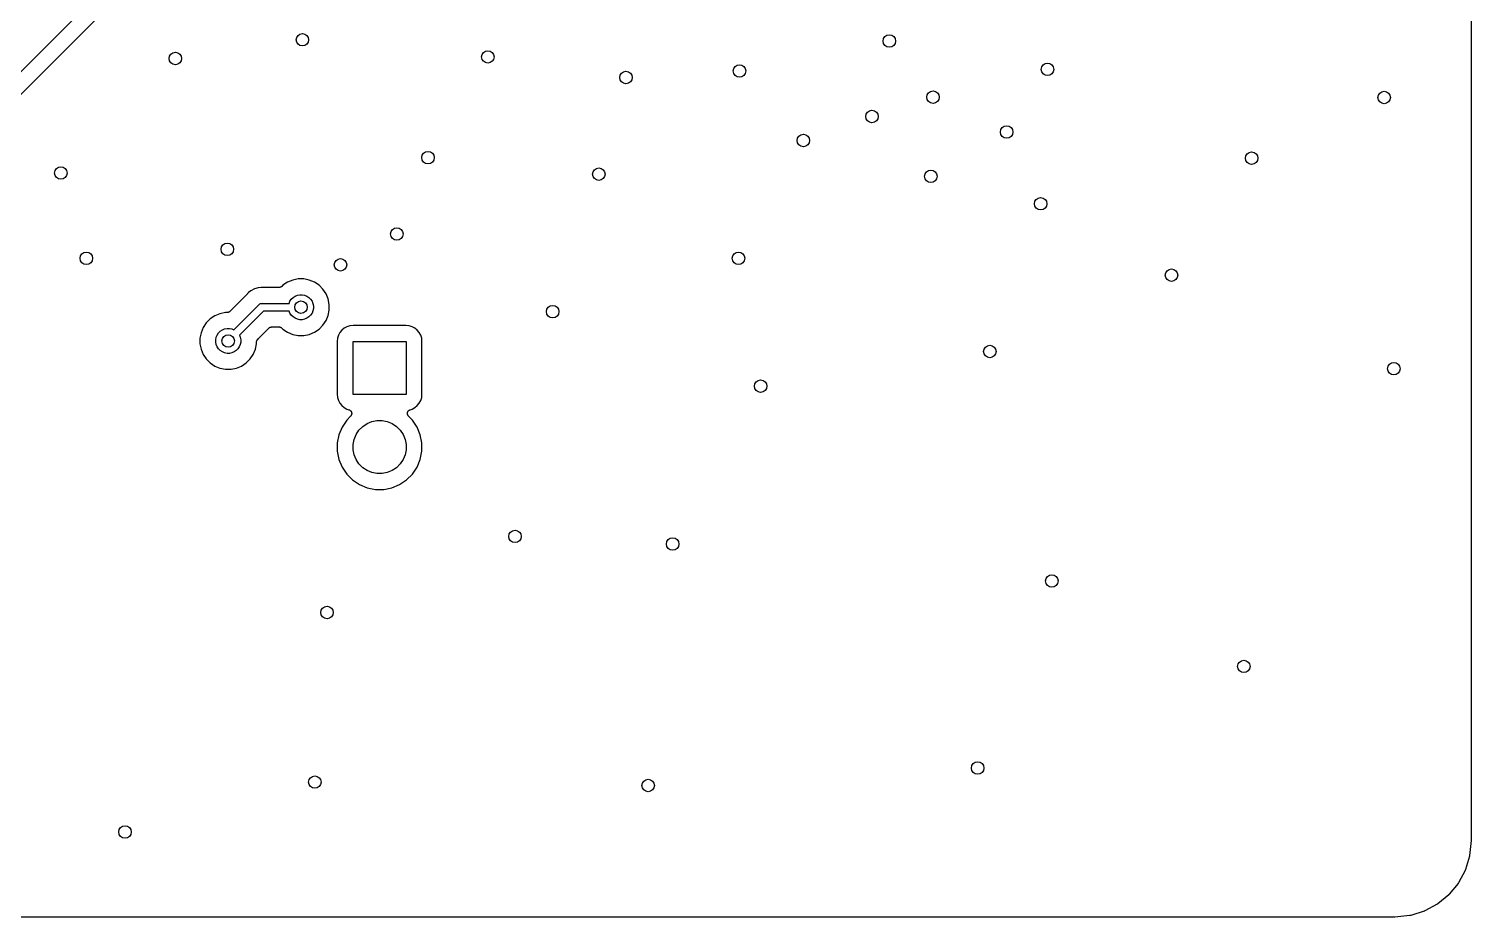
# Model space of a CAD drawing. Extents: x 103 to 213, y -152 to -90.
# Drawn here: x 166.67 to 212.94, y -152.44 to -123.95 of the extents above; entities that cross this region are included whole.
import ezdxf

# ---------------------------------------------------------------- set-up
doc = ezdxf.new("R2010")
doc.units = 0
doc.layers.add('BLACK', color=7, linetype='CONTINUOUS')

msp = doc.modelspace()

# ---------------------------------------------------------------- linework, layer by layer
at = {"layer": 'BLACK', "linetype": 'CONTINUOUS'}
for p, q in [((212.942, -92.8157), (212.942, -149.966)), ((175.326, -116.419), (157.459, -134.286)), ((158.695, -133.768), (175.663, -116.8)), ((173.908, -132.291), (173.798, -132.35)), ((174.027, -132.255), (173.908, -132.291)), ((174.126, -132.245), (174.027, -132.255)), ((174.151, -132.243), (174.126, -132.245)), ((174.126, -132.245), (174.126, -132.245)), ((174.176, -132.245), (174.151, -132.243)), ((174.181, -132.245), (174.176, -132.245)), ((174.187, -132.246), (174.181, -132.245)), ((174.189, -132.246), (174.187, -132.246)), ((174.7, -132.246), (174.189, -132.246)), ((174.712, -132.245), (174.7, -132.246)), ((174.723, -132.244), (174.712, -132.245)), ((174.724, -132.243), (174.723, -132.244)), ((174.725, -132.243), (174.724, -132.243)), ((174.736, -132.24), (174.725, -132.243)), ((174.747, -132.237), (174.736, -132.24)), ((174.748, -132.236), (174.747, -132.237)), ((174.759, -132.231), (174.748, -132.236)), ((174.748, -132.236), (174.748, -132.236)), ((174.769, -132.225), (174.759, -132.231)), ((174.77, -132.225), (174.769, -132.225)), ((174.779, -132.217), (174.77, -132.225)), ((174.77, -132.225), (174.77, -132.225)), ((174.789, -132.21), (174.779, -132.217)), ((174.79, -132.209), (174.789, -132.21)), ((174.825, -132.173), (174.79, -132.209)), ((174.79, -132.209), (174.79, -132.209)), ((174.79, -132.209), (174.79, -132.209)), ((174.79, -132.209), (174.79, -132.209)), ((174.974, -132.074), (174.825, -132.173)), ((175.139, -132.006), (174.974, -132.074)), ((175.314, -131.971), (175.139, -132.006)), ((175.493, -131.971), (175.314, -131.971)), ((175.669, -132.006), (175.493, -131.971)), ((175.834, -132.074), (175.669, -132.006)), ((175.983, -132.173), (175.834, -132.074)), ((176.109, -132.3), (175.983, -132.173)), ((176.208, -132.449), (176.109, -132.3)), ((173.677, -132.458), (173.12, -133.015)), ((173.681, -132.453), (173.677, -132.458)), ((173.684, -132.45), (173.681, -132.453)), ((173.686, -132.448), (173.684, -132.45)), ((173.701, -132.429), (173.686, -132.448)), ((173.724, -132.411), (173.701, -132.429)), ((173.798, -132.35), (173.724, -132.411)), ((174.062, -132.79), (174.068, -132.786)), ((174.068, -132.786), (174.081, -132.774)), ((174.081, -132.774), (174.103, -132.763)), ((174.103, -132.763), (174.105, -132.762)), ((174.105, -132.762), (174.127, -132.756)), ((174.127, -132.756), (174.145, -132.754)), ((174.145, -132.754), (174.151, -132.753)), ((174.145, -132.754), (174.145, -132.754)), ((174.151, -132.753), (174.157, -132.754)), ((174.157, -132.754), (175.023, -132.754)), ((175.023, -132.754), (175.049, -132.689)), ((175.049, -132.689), (175.093, -132.624)), ((175.093, -132.624), (175.149, -132.568)), ((175.149, -132.568), (175.214, -132.524)), ((175.214, -132.524), (175.287, -132.494)), ((175.287, -132.494), (175.364, -132.479)), ((175.364, -132.479), (175.443, -132.479)), ((175.443, -132.479), (175.52, -132.494)), ((175.52, -132.494), (175.593, -132.524)), ((175.593, -132.524), (175.659, -132.568)), ((175.659, -132.568), (175.714, -132.624)), ((175.714, -132.624), (175.758, -132.689)), ((175.758, -132.689), (175.788, -132.762)), ((175.788, -132.762), (175.804, -132.839)), ((176.277, -132.614), (176.208, -132.449)), ((176.312, -132.789), (176.277, -132.614)), ((176.312, -132.968), (176.312, -132.789)), ((172.64, -133.155), (172.491, -133.255)), ((172.805, -133.087), (172.64, -133.155)), ((172.981, -133.052), (172.805, -133.087)), ((173.03, -133.052), (172.981, -133.052)), ((173.042, -133.051), (173.03, -133.052)), ((173.054, -133.05), (173.042, -133.051)), ((173.055, -133.05), (173.054, -133.05)), ((173.054, -133.05), (173.054, -133.05)), ((173.066, -133.046), (173.055, -133.05)), ((173.077, -133.043), (173.066, -133.046)), ((173.078, -133.043), (173.077, -133.043)), ((173.079, -133.042), (173.078, -133.043)), ((173.089, -133.037), (173.079, -133.042)), ((173.099, -133.032), (173.089, -133.037)), ((173.1, -133.031), (173.099, -133.032)), ((173.11, -133.023), (173.1, -133.031)), ((173.1, -133.031), (173.1, -133.031)), ((173.119, -133.016), (173.11, -133.023)), ((173.12, -133.015), (173.119, -133.016)), ((173.12, -133.015), (173.12, -133.015)), ((173.12, -133.015), (173.12, -133.015)), ((173.12, -133.015), (173.12, -133.015)), ((173.251, -133.602), (174.059, -132.795)), ((174.203, -133.004), (173.428, -133.779)), ((174.059, -132.795), (174.062, -132.79)), ((175.023, -133.004), (174.203, -133.004)), ((175.049, -133.068), (175.023, -133.004)), ((175.093, -133.134), (175.049, -133.068)), ((175.149, -133.189), (175.093, -133.134)), ((175.214, -133.233), (175.149, -133.189)), ((175.287, -133.263), (175.214, -133.233)), ((175.593, -133.233), (175.52, -133.263)), ((175.659, -133.189), (175.593, -133.233)), ((175.714, -133.134), (175.659, -133.189)), ((175.758, -133.068), (175.714, -133.134)), ((175.788, -132.995), (175.758, -133.068)), ((175.804, -132.918), (175.788, -132.995)), ((175.804, -132.839), (175.804, -132.918)), ((176.208, -133.309), (176.277, -133.144)), ((176.277, -133.144), (176.312, -132.968)), ((172.197, -133.695), (172.162, -133.871)), ((172.265, -133.53), (172.197, -133.695)), ((172.365, -133.381), (172.265, -133.53)), ((172.491, -133.255), (172.365, -133.381)), ((172.716, -133.771), (172.759, -133.705)), ((172.759, -133.705), (172.815, -133.649)), ((172.815, -133.649), (172.881, -133.606)), ((172.881, -133.606), (172.953, -133.575)), ((172.953, -133.575), (173.031, -133.56)), ((173.031, -133.56), (173.109, -133.56)), ((173.109, -133.56), (173.187, -133.575)), ((173.187, -133.575), (173.251, -133.602)), ((174.04, -133.885), (174.376, -133.549)), ((174.376, -133.549), (174.377, -133.549)), ((174.377, -133.548), (174.387, -133.54)), ((174.377, -133.549), (174.377, -133.548)), ((174.377, -133.549), (174.377, -133.549)), ((174.377, -133.549), (174.377, -133.549)), ((174.387, -133.54), (174.396, -133.533)), ((174.396, -133.533), (174.397, -133.532)), ((174.396, -133.533), (174.396, -133.533)), ((174.397, -133.532), (174.407, -133.527)), ((174.407, -133.527), (174.418, -133.521)), ((174.418, -133.521), (174.418, -133.521)), ((174.418, -133.521), (174.419, -133.521)), ((174.419, -133.521), (174.43, -133.518)), ((174.43, -133.518), (174.441, -133.514)), ((174.441, -133.514), (174.442, -133.514)), ((174.442, -133.514), (174.443, -133.514)), ((174.443, -133.514), (174.454, -133.513)), ((174.454, -133.513), (174.466, -133.512)), ((174.466, -133.512), (174.7, -133.512)), ((174.7, -133.512), (174.7, -133.512)), ((174.7, -133.512), (174.701, -133.512)), ((174.701, -133.512), (174.701, -133.512)), ((174.701, -133.512), (174.702, -133.512)), ((174.702, -133.512), (174.714, -133.513)), ((174.714, -133.513), (174.725, -133.514)), ((174.725, -133.514), (174.726, -133.514)), ((174.726, -133.514), (174.726, -133.515)), ((174.726, -133.515), (174.738, -133.518)), ((174.738, -133.518), (174.749, -133.522)), ((174.749, -133.522), (174.749, -133.522)), ((174.749, -133.522), (174.75, -133.522)), ((174.75, -133.522), (174.76, -133.528)), ((174.76, -133.528), (174.771, -133.533)), ((174.771, -133.533), (174.771, -133.534)), ((174.771, -133.534), (174.772, -133.534)), ((174.772, -133.534), (174.781, -133.541)), ((174.781, -133.541), (174.79, -133.549)), ((174.79, -133.549), (174.825, -133.584)), ((174.825, -133.584), (174.974, -133.683)), ((174.974, -133.683), (175.139, -133.752)), ((175.364, -133.279), (175.287, -133.263)), ((175.443, -133.279), (175.364, -133.279)), ((175.52, -133.263), (175.443, -133.279)), ((175.669, -133.752), (175.834, -133.683)), ((175.834, -133.683), (175.983, -133.584)), ((175.983, -133.584), (176.109, -133.458)), ((176.109, -133.458), (176.208, -133.309)), ((176.651, -133.691), (176.603, -133.78)), ((176.714, -133.614), (176.651, -133.691)), ((176.791, -133.551), (176.714, -133.614)), ((176.88, -133.503), (176.791, -133.551)), ((176.975, -133.474), (176.88, -133.503)), ((177.081, -133.464), (176.975, -133.474)), ((178.769, -133.464), (177.081, -133.464)), ((178.875, -133.474), (178.769, -133.464)), ((178.97, -133.503), (178.875, -133.474)), ((179.059, -133.551), (178.97, -133.503)), ((179.136, -133.614), (179.059, -133.551)), ((179.199, -133.691), (179.136, -133.614)), ((179.247, -133.78), (179.199, -133.691)), ((172.162, -133.871), (172.162, -134.049)), ((172.162, -134.049), (172.197, -134.225)), ((172.67, -133.921), (172.685, -133.843)), ((172.67, -133.999), (172.67, -133.921)), ((172.685, -134.077), (172.67, -133.999)), ((172.685, -133.843), (172.716, -133.771)), ((172.716, -134.149), (172.685, -134.077)), ((172.759, -134.215), (172.716, -134.149)), ((173.424, -134.149), (173.381, -134.215)), ((173.455, -134.077), (173.424, -134.149)), ((173.428, -133.779), (173.455, -133.843)), ((173.455, -133.843), (173.47, -133.921)), ((173.47, -133.999), (173.455, -134.077)), ((173.47, -133.921), (173.47, -133.999)), ((173.943, -134.225), (173.978, -134.049)), ((173.978, -133.998), (173.979, -133.986)), ((173.978, -133.999), (173.978, -133.998)), ((173.978, -134), (173.978, -133.999)), ((173.978, -133.999), (173.978, -133.999)), ((173.978, -133.999), (173.978, -133.999)), ((173.978, -134.049), (173.978, -134)), ((173.979, -133.986), (173.981, -133.975)), ((173.981, -133.973), (173.984, -133.962)), ((173.981, -133.974), (173.981, -133.973)), ((173.981, -133.975), (173.981, -133.974)), ((173.984, -133.962), (173.988, -133.951)), ((173.988, -133.95), (173.994, -133.939)), ((173.988, -133.951), (173.988, -133.95)), ((173.988, -133.95), (173.988, -133.95)), ((173.994, -133.939), (173.999, -133.929)), ((173.999, -133.929), (174, -133.929)), ((174, -133.928), (174.008, -133.919)), ((174, -133.929), (174, -133.928)), ((174.008, -133.919), (174.015, -133.91)), ((174.015, -133.91), (174.04, -133.885)), ((175.139, -133.752), (175.314, -133.787)), ((175.314, -133.787), (175.493, -133.787)), ((175.493, -133.787), (175.669, -133.752)), ((176.574, -133.875), (176.564, -133.981)), ((176.564, -133.981), (176.564, -135.669)), ((176.603, -133.78), (176.574, -133.875)), ((177.075, -135.675), (177.075, -133.975)), ((177.075, -133.975), (178.775, -133.975)), ((178.775, -133.975), (178.775, -135.675)), ((179.276, -133.875), (179.247, -133.78)), ((179.286, -133.981), (179.276, -133.875)), ((179.286, -135.669), (179.286, -133.981)), ((172.197, -134.225), (172.265, -134.39)), ((172.265, -134.39), (172.365, -134.539)), ((172.365, -134.539), (172.491, -134.665)), ((172.815, -134.271), (172.759, -134.215)), ((172.881, -134.314), (172.815, -134.271)), ((172.953, -134.345), (172.881, -134.314)), ((173.031, -134.36), (172.953, -134.345)), ((173.109, -134.36), (173.031, -134.36)), ((173.187, -134.345), (173.109, -134.36)), ((173.259, -134.314), (173.187, -134.345)), ((173.325, -134.271), (173.259, -134.314)), ((173.381, -134.215), (173.325, -134.271)), ((173.649, -134.665), (173.775, -134.539)), ((173.775, -134.539), (173.875, -134.39)), ((173.875, -134.39), (173.943, -134.225)), ((172.491, -134.665), (172.64, -134.765)), ((172.64, -134.765), (172.805, -134.833)), ((172.805, -134.833), (172.981, -134.868)), ((172.981, -134.868), (173.159, -134.868)), ((173.159, -134.868), (173.335, -134.833)), ((173.335, -134.833), (173.5, -134.765)), ((173.5, -134.765), (173.649, -134.665)), ((176.564, -135.669), (176.574, -135.775)), ((176.574, -135.775), (176.603, -135.87)), ((176.603, -135.87), (176.651, -135.959)), ((176.651, -135.959), (176.714, -136.036)), ((178.775, -135.675), (177.075, -135.675)), ((179.136, -136.036), (179.199, -135.959)), ((179.199, -135.959), (179.247, -135.87)), ((179.247, -135.87), (179.276, -135.775)), ((179.276, -135.775), (179.286, -135.669)), ((176.714, -136.036), (176.791, -136.099)), ((176.791, -136.099), (176.88, -136.147)), ((176.993, -136.376), (176.87, -136.499)), ((176.88, -136.147), (176.94, -136.165)), ((176.94, -136.165), (176.942, -136.166)), ((176.942, -136.166), (176.947, -136.168)), ((176.947, -136.168), (176.953, -136.17)), ((176.953, -136.17), (176.959, -136.173)), ((176.959, -136.173), (176.965, -136.175)), ((176.965, -136.175), (176.97, -136.179)), ((176.97, -136.179), (176.975, -136.181)), ((176.975, -136.181), (176.98, -136.186)), ((176.98, -136.186), (176.985, -136.189)), ((176.985, -136.189), (176.989, -136.194)), ((176.989, -136.194), (176.994, -136.197)), ((176.997, -136.372), (176.993, -136.376)), ((176.994, -136.197), (176.998, -136.202)), ((177.001, -136.368), (176.997, -136.372)), ((176.998, -136.202), (177.002, -136.207)), ((177.005, -136.362), (177.001, -136.368)), ((177.002, -136.207), (177.006, -136.212)), ((177.009, -136.357), (177.005, -136.362)), ((177.006, -136.212), (177.009, -136.217)), ((177.009, -136.217), (177.012, -136.222)), ((177.012, -136.352), (177.009, -136.357)), ((177.012, -136.222), (177.016, -136.228)), ((177.015, -136.347), (177.012, -136.352)), ((177.018, -136.341), (177.015, -136.347)), ((177.016, -136.228), (177.018, -136.233)), ((177.018, -136.233), (177.021, -136.239)), ((177.021, -136.335), (177.018, -136.341)), ((177.021, -136.239), (177.023, -136.245)), ((177.022, -136.33), (177.021, -136.335)), ((177.025, -136.324), (177.022, -136.33)), ((177.023, -136.245), (177.025, -136.251)), ((177.025, -136.251), (177.026, -136.257)), ((177.026, -136.318), (177.025, -136.324)), ((177.026, -136.257), (177.028, -136.262)), ((177.028, -136.312), (177.026, -136.318)), ((177.028, -136.262), (177.029, -136.269)), ((177.03, -136.3), (177.028, -136.306)), ((177.028, -136.306), (177.028, -136.312)), ((177.029, -136.269), (177.03, -136.275)), ((177.03, -136.275), (177.03, -136.281)), ((177.03, -136.281), (177.03, -136.287)), ((177.03, -136.287), (177.03, -136.293)), ((177.03, -136.293), (177.03, -136.3)), ((178.82, -136.273), (178.822, -136.267)), ((178.82, -136.279), (178.82, -136.273)), ((178.82, -136.285), (178.82, -136.279)), ((178.82, -136.292), (178.82, -136.285)), ((178.82, -136.298), (178.82, -136.292)), ((178.821, -136.304), (178.82, -136.298)), ((178.822, -136.31), (178.821, -136.304)), ((178.822, -136.261), (178.824, -136.255)), ((178.822, -136.267), (178.822, -136.261)), ((178.824, -136.316), (178.822, -136.31)), ((178.824, -136.255), (178.825, -136.249)), ((178.825, -136.323), (178.824, -136.316)), ((178.825, -136.249), (178.828, -136.243)), ((178.827, -136.328), (178.825, -136.323)), ((178.829, -136.334), (178.827, -136.328)), ((178.828, -136.243), (178.83, -136.237)), ((178.832, -136.339), (178.829, -136.334)), ((178.83, -136.237), (178.833, -136.232)), ((178.834, -136.345), (178.832, -136.339)), ((178.833, -136.232), (178.835, -136.226)), ((178.837, -136.35), (178.834, -136.345)), ((178.835, -136.226), (178.838, -136.221)), ((178.84, -136.356), (178.837, -136.35)), ((178.838, -136.221), (178.842, -136.215)), ((178.844, -136.361), (178.84, -136.356)), ((178.842, -136.215), (178.845, -136.211)), ((178.848, -136.366), (178.844, -136.361)), ((178.845, -136.211), (178.849, -136.206)), ((178.852, -136.37), (178.848, -136.366)), ((178.849, -136.206), (178.853, -136.201)), ((178.856, -136.375), (178.852, -136.37)), ((178.853, -136.201), (178.857, -136.196)), ((178.857, -136.376), (178.856, -136.375)), ((178.857, -136.196), (178.862, -136.192)), ((178.98, -136.499), (178.857, -136.376)), ((178.862, -136.192), (178.866, -136.188)), ((178.866, -136.188), (178.872, -136.185)), ((178.872, -136.185), (178.877, -136.18)), ((178.877, -136.18), (178.882, -136.178)), ((178.882, -136.178), (178.887, -136.174)), ((178.887, -136.174), (178.893, -136.172)), ((178.893, -136.172), (178.899, -136.169)), ((178.899, -136.169), (178.904, -136.167)), ((178.904, -136.167), (178.91, -136.165)), ((178.91, -136.165), (178.97, -136.147)), ((178.97, -136.147), (179.059, -136.099)), ((179.059, -136.099), (179.136, -136.036)), ((176.722, -136.722), (176.619, -136.969)), ((176.87, -136.499), (176.722, -136.722)), ((177.172, -136.962), (177.265, -136.823)), ((177.265, -136.823), (177.383, -136.705)), ((177.383, -136.705), (177.522, -136.612)), ((177.522, -136.612), (177.677, -136.548)), ((177.677, -136.548), (177.841, -136.515)), ((177.841, -136.515), (178.009, -136.515)), ((178.009, -136.515), (178.173, -136.548)), ((178.173, -136.548), (178.328, -136.612)), ((178.328, -136.612), (178.467, -136.705)), ((178.467, -136.705), (178.585, -136.823)), ((178.585, -136.823), (178.678, -136.962)), ((179.128, -136.722), (178.98, -136.499)), ((179.231, -136.969), (179.128, -136.722)), ((176.619, -136.969), (176.567, -137.231)), ((176.567, -137.231), (176.567, -137.499)), ((177.075, -137.281), (177.108, -137.117)), ((177.075, -137.449), (177.075, -137.281)), ((177.108, -137.117), (177.172, -136.962)), ((178.678, -136.962), (178.742, -137.117)), ((178.742, -137.117), (178.775, -137.281)), ((178.775, -137.281), (178.775, -137.449)), ((179.283, -137.231), (179.231, -136.969)), ((179.283, -137.499), (179.283, -137.231)), ((176.567, -137.499), (176.619, -137.761)), ((176.619, -137.761), (176.722, -138.008)), ((177.108, -137.613), (177.075, -137.449)), ((177.172, -137.768), (177.108, -137.613)), ((177.265, -137.907), (177.172, -137.768)), ((178.678, -137.768), (178.585, -137.907)), ((178.742, -137.613), (178.678, -137.768)), ((178.775, -137.449), (178.742, -137.613)), ((179.128, -138.008), (179.231, -137.761)), ((179.231, -137.761), (179.283, -137.499)), ((176.722, -138.008), (176.87, -138.231)), ((176.87, -138.231), (177.059, -138.42)), ((177.383, -138.025), (177.265, -137.907)), ((177.522, -138.118), (177.383, -138.025)), ((177.677, -138.182), (177.522, -138.118)), ((177.841, -138.215), (177.677, -138.182)), ((178.009, -138.215), (177.841, -138.215)), ((178.173, -138.182), (178.009, -138.215)), ((178.328, -138.118), (178.173, -138.182)), ((178.467, -138.025), (178.328, -138.118)), ((178.585, -137.907), (178.467, -138.025)), ((178.791, -138.42), (178.98, -138.231)), ((178.98, -138.231), (179.128, -138.008)), ((177.059, -138.42), (177.282, -138.568)), ((177.282, -138.568), (177.529, -138.671)), ((177.529, -138.671), (177.791, -138.723)), ((177.791, -138.723), (178.059, -138.723)), ((178.059, -138.723), (178.321, -138.671)), ((178.321, -138.671), (178.568, -138.568)), ((178.568, -138.568), (178.791, -138.42)), ((212.941, -149.979), (212.894, -150.461)), ((212.942, -149.968), (212.941, -149.974)), ((212.941, -149.974), (212.941, -149.979)), ((212.942, -149.966), (212.942, -149.968)), ((212.889, -150.486), (212.759, -150.918)), ((212.892, -150.474), (212.889, -150.486)), ((212.894, -150.463), (212.892, -150.474)), ((212.894, -150.461), (212.894, -150.463)), ((212.749, -150.941), (212.538, -151.339)), ((212.754, -150.93), (212.749, -150.941)), ((212.758, -150.919), (212.754, -150.93)), ((212.759, -150.918), (212.758, -150.919)), ((212.221, -151.727), (211.874, -152.014)), ((212.229, -151.719), (212.221, -151.727)), ((212.238, -151.711), (212.229, -151.719)), ((212.239, -151.709), (212.238, -151.711)), ((212.524, -151.36), (212.239, -151.709)), ((212.53, -151.35), (212.524, -151.36)), ((212.537, -151.34), (212.53, -151.35)), ((212.538, -151.339), (212.537, -151.34)), ((211.853, -152.028), (211.456, -152.243)), ((211.863, -152.022), (211.853, -152.028)), ((211.872, -152.015), (211.863, -152.022)), ((211.874, -152.014), (211.872, -152.015)), ((210.484, -152.442), (105.534, -152.442)), ((210.49, -152.441), (210.484, -152.442)), ((210.496, -152.441), (210.49, -152.441)), ((210.498, -152.441), (210.496, -152.441)), ((210.978, -152.391), (210.498, -152.441)), ((210.989, -152.388), (210.978, -152.391)), ((211.001, -152.386), (210.989, -152.388)), ((211.002, -152.386), (211.001, -152.386)), ((211.433, -152.252), (211.002, -152.386)), ((211.444, -152.248), (211.433, -152.252)), ((211.455, -152.244), (211.444, -152.248)), ((211.456, -152.243), (211.455, -152.244))]:
    msp.add_line(p, q, dxfattribs=at)
at = {"layer": 'BLACK'}
for centre in [(175.45, -124.3), (194.28, -124.34), (171.375, -124.9), (181.4, -124.85), (185.83, -125.51), (189.47, -125.3), (199.35, -125.25), (195.68, -126.14), (210.15, -126.15), (193.72, -126.76), (198.04, -127.26), (191.52, -127.53), (179.48, -128.08), (205.9, -128.1), (167.7, -128.575), (184.96, -128.61), (195.61, -128.68), (199.13, -129.56), (178.48, -130.53), (173.04, -131.02), (168.52, -131.31), (176.67, -131.52), (189.44, -131.31), (203.33, -131.85), (175.404, -132.879), (183.48, -133.02), (173.07, -133.96), (197.5, -134.3), (210.46, -134.85), (190.15, -135.41), (182.27, -140.23), (187.325, -140.475), (199.49, -141.66), (176.24, -142.67), (205.65, -144.4), (197.11, -147.66), (175.85, -148.11), (186.54, -148.22), (169.76, -149.71)]:
    msp.add_circle(centre, 0.2, dxfattribs=at)

doc.saveas('drawing.dxf')
